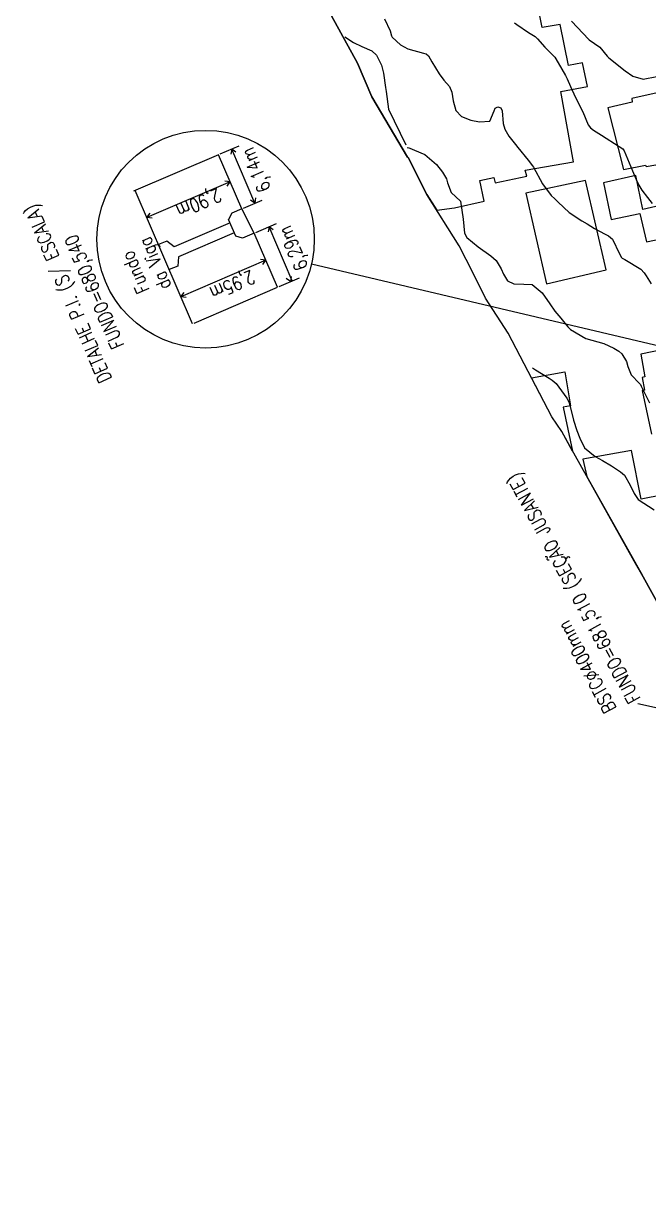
# Model space of a CAD drawing. Header units: metres. Extents: x 292545 to 299085, y 7450245 to 7463078.
# Drawn here: x 296646.9 to 296715.8, y 7453787.9 to 7453916.9 of the extents above; entities that cross this region are included whole.
import ezdxf

# ---------------------------------------------------------------- set-up
doc = ezdxf.new("R2010")
doc.units = ezdxf.units.M
doc.linetypes.add('CONTINUO', pattern=[0])
for name, color, linetype in [('Area', 45, 'Continuous'), ('Curvas de Nivel 1m', 11, 'Continuous'), ('Curvas de Nivel 5m', 15, 'Continuous'), ('Edificações', 30, 'Continuous'), ('TEXTO', 45, 'Continuous')]:
    doc.layers.add(name, color=color, linetype=linetype)
doc.styles.add('ROMANS', font='romans', dxfattribs={"height": 0.2})

msp = doc.modelspace()

# ---------------------------------------------------------------- linework, layer by layer
at = {"layer": 'Area'}
msp.add_polyline3d([(296720.63, 7453846.12, 709.03), (296715.26, 7453855.82, 706.2), (296714.27, 7453857.55, 706.39), (296706.88, 7453870.72, 702.51), (296706.26, 7453871.84, 702.37), (296705.15, 7453873.45, 703.19), (296700.34, 7453882.7, 708.84), (296697.85, 7453886.54, 706.81), (296696.49, 7453889.29, 707.51), (296694.94, 7453892.33, 701.87), (296691.37, 7453897.98, 705.3), (296689.32, 7453902.05, 701.5), (296689.25, 7453902.1, 701.46), (296685.29, 7453908.75, 707.52), (296683.74, 7453912.45, 701.6), (296680.06, 7453919.17, 706.41)], dxfattribs=at)
at = {"layer": 'Curvas de Nivel 1m', "flags": 128}
for points, elevation in [([(296686.72, 7453917.35), (296687.31, 7453916.03), (296687.46, 7453915.49), (296687.55, 7453915.34), (296688.48, 7453914.5), (296689.29, 7453914.06), (296691.01, 7453913.57), (296691.29, 7453913.5), (296691.54, 7453913.29), (296691.94, 7453912.61), (296692.72, 7453911.28), (296693.25, 7453910.59), (296693.87, 7453909.89), (296694.12, 7453909.26), (296694.28, 7453908.31), (296694.59, 7453907.25), (296695.2, 7453906.58), (296696.23, 7453906.19), (296697.19, 7453905.99), (296698.32, 7453906.08), (296698.81, 7453907.2), (296698.91, 7453907.51), (296699.22, 7453907.63), (296699.55, 7453907.53), (296699.68, 7453907.19), (296699.81, 7453905.81), (296699.98, 7453905.19), (296700.41, 7453904.41), (296701.17, 7453903.49), (296701.42, 7453903.17), (296702.55, 7453901.75), (296703.04, 7453901.15), (296703.13, 7453901.01), (296704.14, 7453899.14), (296705.1, 7453897.87), (296705.48, 7453897.5), (296705.86, 7453897.12), (296707.08, 7453896), (296708.46, 7453895.09), (296709.06, 7453894.74), (296709.89, 7453894.24), (296711.05, 7453893.61), (296711.42, 7453893.43), (296711.86, 7453893.05), (296712.62, 7453891.44), (296712.85, 7453891.03), (296712.94, 7453890.96), (296713.01, 7453890.92), (296713.22, 7453890.82), (296715, 7453889.75), (296715.34, 7453889.35), (296715.58, 7453889), (296716.13, 7453888.14)], 701), ([(296707.32, 7453917.1), (296709.24, 7453915.08), (296709.3, 7453915.03), (296710.45, 7453914.22), (296711.28, 7453913.25), (296711.46, 7453913.05), (296713.26, 7453911.61), (296714.09, 7453911.02), (296715.25, 7453910.71), (296716.77, 7453910.99)], 699), ([(296682.32, 7453915.37), (296683.3, 7453914.73), (296684.21, 7453914.29), (296685.29, 7453913.84), (296685.83, 7453913.35), (296686.37, 7453912.24), (296686.6, 7453911.35), (296686.82, 7453909.77), (296686.87, 7453909.34), (296687.16, 7453907.39), (296689.06, 7453903.47)], 702), ([(296689.25, 7453903.13), (296689.33, 7453903.15), (296691.15, 7453902.38), (296692.45, 7453901.28), (296693.12, 7453900.43), (296693.54, 7453899.69), (296693.66, 7453899.26), (296694.05, 7453898.2), (296695.09, 7453897.24), (296695.38, 7453895.25), (296695.53, 7453893.72), (296695.77, 7453893.24), (296697.03, 7453892.2), (296698.44, 7453891.21), (296699.01, 7453890.69), (296699.59, 7453889.78), (296699.84, 7453889.19), (296700.27, 7453888.47), (296700.98, 7453888.11), (296702.06, 7453888.08), (296702.98, 7453888.07), (296704.1, 7453887.14), (296704.95, 7453885.92), (296705.51, 7453885.12), (296706.15, 7453884.33), (296706.93, 7453883.37), (296707.22, 7453883.1), (296708.91, 7453882.1), (296710.24, 7453881.72), (296710.9, 7453881.55), (296712, 7453881.04), (296712.55, 7453880.7), (296712.89, 7453880.4), (296713.42, 7453879.56), (296713.56, 7453879.02), (296713.92, 7453878.08), (296714.85, 7453877.14), (296714.92, 7453877.07), (296714.95, 7453877.01), (296715.03, 7453876.83), (296715.96, 7453875)], 702), ([(296703.02, 7453878.85), (296703.37, 7453878.64), (296704.86, 7453877.72), (296705.22, 7453877.49), (296705.63, 7453877.12), (296706.83, 7453875.52), (296707.06, 7453875.1), (296707.17, 7453874.74), (296707.56, 7453873.09), (296707.92, 7453871.96), (296708.25, 7453871.09), (296708.77, 7453870.05), (296709.94, 7453869.07), (296710.75, 7453868.66), (296711.75, 7453868.06), (296712.74, 7453867.41), (296713.18, 7453867.03), (296713.82, 7453865.92), (296714.24, 7453865.01), (296714.7, 7453864.36), (296716.47, 7453863.2)], 703)]:
    msp.add_lwpolyline(points, dxfattribs=dict(at, elevation=elevation))
at = {"layer": 'Curvas de Nivel 5m', "elevation": 700, "flags": 128}
msp.add_lwpolyline([(296701.06, 7453916.91), (296701.32, 7453916.73), (296702.6, 7453915.86), (296703.31, 7453915.39), (296703.44, 7453915.29), (296703.6, 7453915.15), (296704.39, 7453914.23), (296705.29, 7453913.34), (296705.48, 7453913.12), (296705.88, 7453912.51), (296706.68, 7453911.11), (296706.87, 7453910.73), (296707.24, 7453909.9), (296707.59, 7453909.1), (296707.94, 7453908.38), (296708.58, 7453907.09), (296709.19, 7453905.68), (296709.43, 7453905.32), (296709.75, 7453905.07), (296710.63, 7453904.51), (296711.17, 7453904.21), (296713, 7453903.03), (296713.16, 7453902.8), (296713.9, 7453901.02), (296714.49, 7453899.64), (296714.78, 7453899.01), (296715.11, 7453898.45), (296715.74, 7453897.64), (296716.22, 7453896.99)], dxfattribs=at)
at = {"layer": 'Edificações'}
for points, elevation in [([(296680.06, 7453919.17), (296683.74, 7453912.45), (296685.29, 7453908.75), (296689.25, 7453902.1), (296689.32, 7453902.05), (296691.37, 7453897.98), (296692.46, 7453896.26), (296694.41, 7453896.51), (296697.7, 7453897.26), (296697.24, 7453899.53), (296698.77, 7453899.84), (296698.91, 7453899.28), (296702.4, 7453900.01), (296702.23, 7453900.68), (296707.55, 7453901.59), (296706.17, 7453909.33), (296709.11, 7453909.88), (296708.54, 7453912.49), (296707.01, 7453912.22), (296706.1, 7453916.74), (296704.1, 7453916.41), (296703.6, 7453918.96)], 704.26), ([(296726.53, 7453911.37), (296714.01, 7453908.58), (296714.04, 7453908.17), (296711.35, 7453907.53), (296713.08, 7453900.72), (296715.52, 7453901.2), (296715.56, 7453901.06), (296718.78, 7453901.63)], 708.73), ([(296717.93, 7453896.94), (296715.2, 7453896.33), (296714.42, 7453900.07), (296710.86, 7453899.26), (296711.71, 7453895.22), (296714.87, 7453895.89), (296715.63, 7453892.75), (296720.73, 7453893.83)], 708.73), ([(296718.74, 7453881.16), (296714.97, 7453880.38), (296715.44, 7453877.86), (296715.13, 7453877.78), (296715.39, 7453876.39), (296715.12, 7453876.35), (296716.17, 7453871.53)], 708.73), ([(296721.93, 7453865.73), (296715.03, 7453864.39), (296713.95, 7453869.76), (296708.6, 7453868.78), (296709.03, 7453866.88), (296715.18, 7453855.96), (296715.26, 7453855.82), (296720.63, 7453846.12)], 708.73)]:
    msp.add_lwpolyline(points, dxfattribs=dict(at, elevation=elevation))
msp.add_lwpolyline([(296708.87, 7453899.54), (296702.3, 7453898.13), (296704.56, 7453888.14), (296711.16, 7453889.66)], close=True, dxfattribs=at)
at = {"layer": 'Edificações', "elevation": 705.82}
msp.add_lwpolyline([(296702.91, 7453877.76), (296706.61, 7453878.44), (296707.23, 7453874.67), (296706.4, 7453874.53), (296707.46, 7453869.68), (296706.26, 7453871.84), (296705.15, 7453873.45)], close=True, dxfattribs=at)
at = {"layer": 'TEXTO', "linetype": 'CONTINUO'}
for points in [[(296668.58, 7453902.45, 0), (296670.66, 7453903.34, 0)], [(296670.31, 7453902.65, 0), (296669.84, 7453902.99, 0), (296669.76, 7453902.42, 0)], [(296672.41, 7453897.02, 0), (296669.84, 7453902.99, 0)], [(296670.96, 7453896.4, 0), (296668.39, 7453902.37, 0), (296659.02, 7453898.34, 0)], [(296669.68, 7453899.38, 0), (296660.49, 7453895.43, 0)], [(296669.68, 7453899.38, 0), (296669.1, 7453899.46, 0)], [(296669.33, 7453898.91, 0), (296669.68, 7453899.38, 0)], [(296665.52, 7453883.72, 0), (296659.2, 7453898.42, 0)], [(296670.96, 7453896.4, 0), (296669.86, 7453895.92, 0)], [(296672.33, 7453893.72, 0), (296670.96, 7453896.4, 0)], [(296671.14, 7453896.48, 0), (296673.22, 7453897.37, 0)], [(296672.48, 7453897.6, 0), (296672.41, 7453897.02, 0), (296671.93, 7453897.36, 0)], [(296660.49, 7453895.43, 0), (296660.83, 7453895.91, 0)], [(296661.07, 7453895.36, 0), (296660.49, 7453895.43, 0)], [(296669.86, 7453895.92, 0), (296669.5, 7453895.23, 0)], [(296670.29, 7453893.39, 0), (296669.5, 7453895.23, 0)], [(296669.66, 7453894.86, 0), (296663.51, 7453892.21, 0)], [(296670.13, 7453893.76, 0), (296663.98, 7453891.11, 0)], [(296672.51, 7453893.8, 0), (296674.78, 7453894.77, 0)], [(296674.43, 7453894.08, 0), (296673.96, 7453894.42, 0), (296673.88, 7453893.85, 0)], [(296676.53, 7453888.45, 0), (296673.96, 7453894.42, 0)], [(296662.69, 7453892.84, 0), (296661.77, 7453892.45, 0)], [(296663.51, 7453892.21, 0), (296662.69, 7453892.84, 0)], [(296665.71, 7453883.8, 0), (296674.89, 7453887.75, 0), (296672.33, 7453893.72, 0)], [(296671.04, 7453893.17, 0), (296670.29, 7453893.39, 0)], [(296672.33, 7453893.72, 0), (296671.04, 7453893.17, 0)], [(296663.88, 7453890.09, 0), (296662.96, 7453889.69, 0)], [(296663.98, 7453891.11, 0), (296663.88, 7453890.09, 0)], [(296673.61, 7453890.74, 0), (296664.24, 7453886.71, 0)], [(296673.61, 7453890.74, 0), (296673.03, 7453890.81, 0)], [(296673.27, 7453890.26, 0), (296673.61, 7453890.74, 0)], [(296946.82, 7453827.05, 0), (296678.64, 7453890.29, 0)], [(296675.08, 7453887.83, 0), (296677.34, 7453888.8, 0)], [(296676.42, 7453888.95, 0), (296676.34, 7453888.37, 0), (296675.87, 7453888.71, 0)], [(296664.24, 7453886.71, 0), (296664.58, 7453887.18, 0)], [(296664.82, 7453886.63, 0), (296664.24, 7453886.71, 0)], [(296957.71, 7453787.9, 0), (296714.67, 7453841.8, 0)]]:
    msp.add_polyline3d(points, dxfattribs=at)
msp.add_circle((296666.96, 7453893.05), 12, dxfattribs=at)

# ---------------------------------------------------------------- texts
at = {"layer": 'TEXTO', "style": 'ROMANS', "width": 0.8}
for s, rotation, p in [('6,14m', 113.2644, (296674.19, 7453898.62)), ('2,90m', 203.2644, (296668.3, 7453898.71)), ('DETALHE P.I. (S/ ESCALA)', 113.2644, (296656.64, 7453877.63)), ('6,29m', 113.2644, (296678.31, 7453889.99)), ('FUNDO=680,540', 113.2644, (296658.02, 7453881.37)), ('da Viga', 113.2644, (296663.23, 7453887.89)), ('Fundo', 113.2644, (296660.83, 7453887.47)), ('2,95m', 203.2644, (296672, 7453889.67)), ('FUNDO=681,510 (SEÇÃO JUSANTE)', 118.2974, (296715.01, 7453842.38)), ('BSTCØ400mm', 118.2974, (296712.34, 7453841.3))]:
    msp.add_text(s, height=1.5, rotation=rotation, dxfattribs=at).set_placement(p)

doc.saveas('drawing.dxf')
